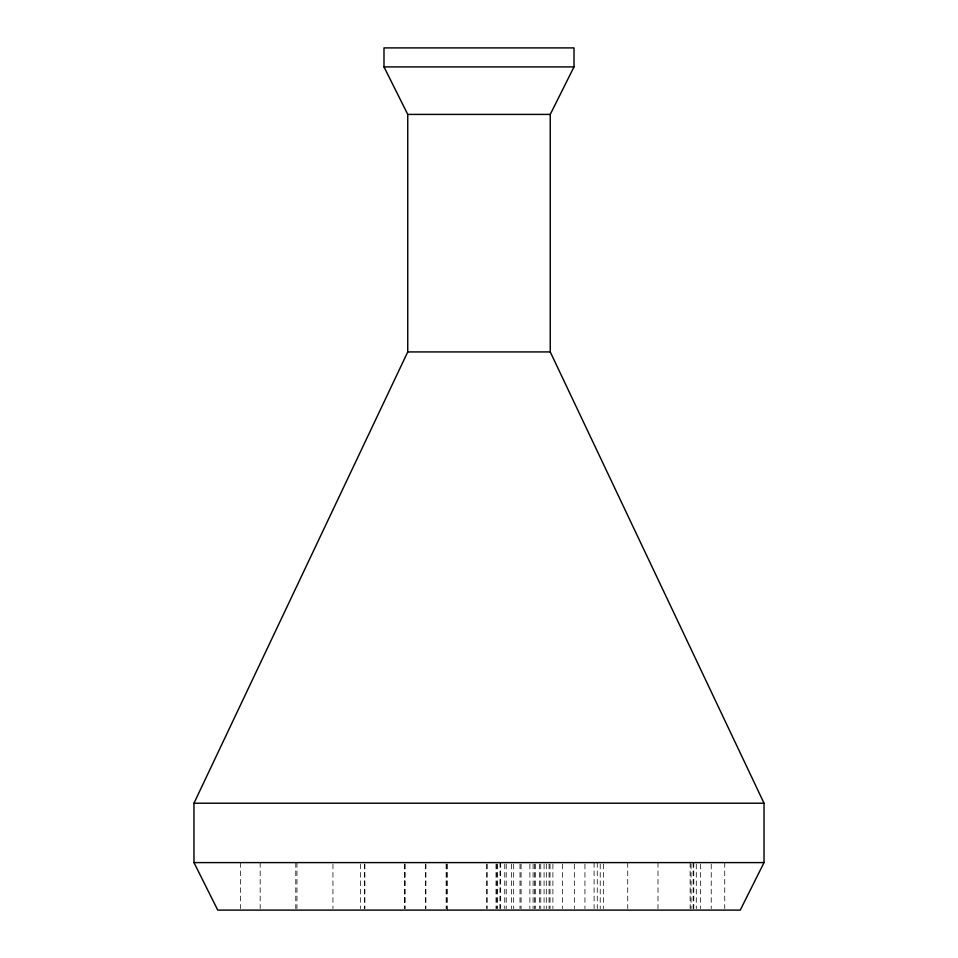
<?xml version="1.0" encoding="UTF-8"?>
<svg xmlns="http://www.w3.org/2000/svg" width="958" height="958" viewBox="0 0 958 958"><rect width="100%" height="100%" fill="white"/><g stroke="black" fill="none" stroke-linecap="round" stroke-linejoin="round"><path stroke-width="0.72" stroke-dasharray="4.79 3.59" d="M724.739 862.595L724.739 908.615M711.231 864.08L711.231 908.615M700.49 864.08L700.49 908.615M696.286 864.08L696.286 908.615M693.784 862.595L693.784 908.615M693.137 862.595L693.137 908.615M691.077 864.08L691.077 908.615M690.131 862.595L690.131 908.615M657.99 862.595L657.99 908.615M627.73 862.595L627.73 908.615M603.576 864.08L603.576 908.615M600.223 864.08L600.223 908.615M597.265 862.595L597.265 908.615M594.104 862.595L594.104 908.615M584.943 864.08L584.943 908.615M574.345 864.08L574.345 908.615M562.466 864.08L562.358 908.615M552.898 864.08L552.898 908.615M550.036 864.08L550.036 908.615M549.054 864.08L549.054 908.615M546.311 864.08L546.311 908.615M544.072 864.08L544.072 908.615M540.767 864.08L540.767 908.615M539.39 864.08L539.39 908.615M535.199 864.08L535.199 908.615M534.756 864.08L534.756 908.615M533.079 864.08L533.079 908.615M529.882 864.08L529.882 908.615M521.08 864.08L521.08 908.615M520.002 864.08L520.002 908.615M513.656 864.08L513.656 908.615M511.584 864.08L511.584 908.615M506.219 864.08L506.219 908.615M504.77 864.08L504.77 908.615M500.651 862.595L500.651 908.615M500.052 862.595L499.908 908.615M497.166 864.08L497.166 908.615M496.986 864.08L496.986 908.615M496.016 864.08L496.016 908.615M487.239 864.08L487.239 908.615M486.544 864.08L486.544 908.615M447.602 864.08L447.602 910.1M446.524 864.08L446.524 908.615M446.129 864.08L446.129 908.615M425.915 864.08L425.915 908.615M425.424 864.08L425.424 908.615M405.018 864.08L405.018 908.615M404.815 864.08L404.815 908.615M404.623 864.08L404.623 908.615M364.89 864.08L364.89 908.615M364.399 864.08L364.399 908.615M360.352 864.08L360.352 908.615M332.953 864.08L332.953 908.615M296.968 862.595L296.968 908.615M295.783 862.595L295.783 908.615M260.193 862.595L260.193 908.615M240.374 862.595L240.374 908.615"/><path stroke-width="1.44" d="M193.971 803.211L407.749 351.921L407.749 114.409L383.99 66.904L383.99 47.9L574.01 47.9L574.01 66.904L550.251 114.409L550.251 351.921L764.029 803.211L764.029 862.595L740.259 910.1L217.741 910.1L193.971 862.595L193.971 803.211L764.029 803.211M383.99 66.904L574.01 66.904M407.749 114.409L550.251 114.409M407.749 351.921L550.251 351.921M193.971 862.595L764.029 862.595"/></g></svg>
